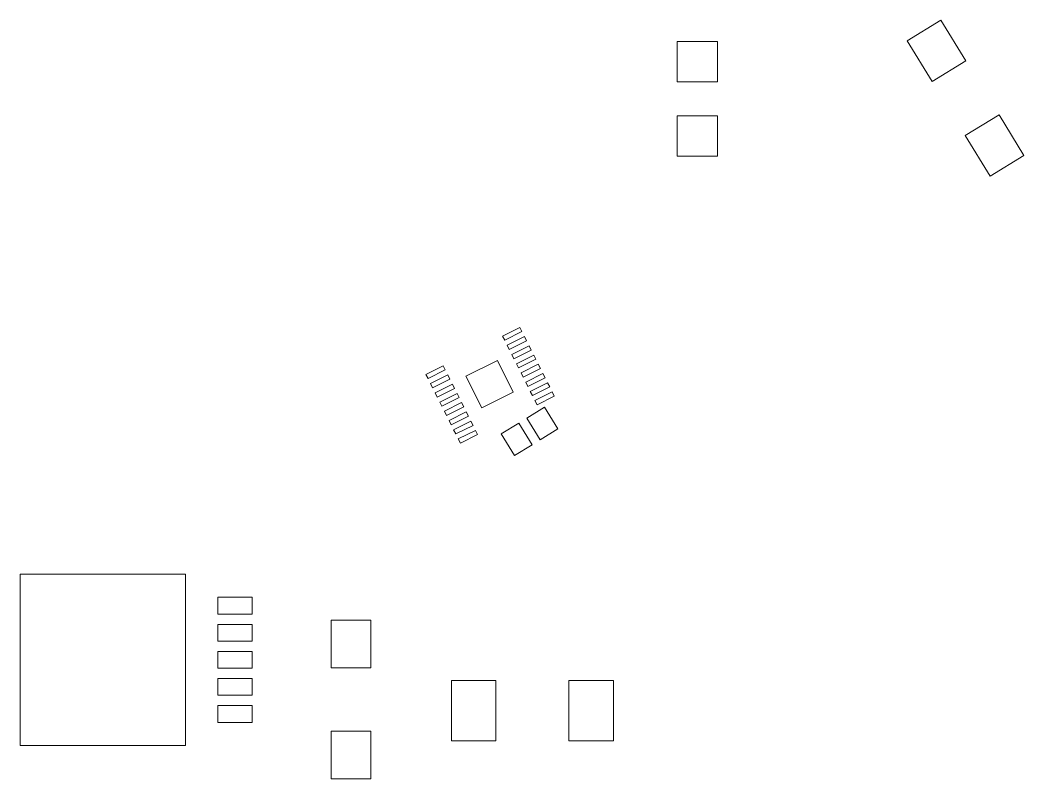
# Model space of a CAD drawing. Header units: inches. Extents: x 73.4 to 136.6, y 124.4 to 172.2.
import ezdxf

# ---------------------------------------------------------------- set-up
doc = ezdxf.new("R2010")
doc.units = ezdxf.units.IN
doc.header["$MEASUREMENT"] = 0
doc.layers.add('Calque 1', color=7, linetype='Continuous')

# ---------------------------------------------------------------- blocks, each defined once
blk = doc.blocks.new('block 2')
at = {"layer": 'Calque 1', "lineweight": 0}
for points in [[(132.955, 169.598), (131.387, 172.156), (129.256, 170.849), (130.823, 168.292), (132.955, 169.598)], [(117.31, 168.274), (117.31, 170.814), (114.77, 170.814), (114.77, 168.274), (117.31, 168.274)], [(114.77, 166.115), (114.77, 163.575), (117.31, 163.575), (117.31, 166.115), (114.77, 166.115)], [(136.613, 163.629), (135.045, 166.187), (132.913, 164.881), (134.481, 162.323), (136.613, 163.629)], [(103.905, 151.993), (104.992, 152.538), (104.858, 152.804), (103.772, 152.259), (103.905, 151.993)], [(104.196, 151.412), (105.282, 151.956), (105.149, 152.222), (104.063, 151.678), (104.196, 151.412)], [(104.487, 150.831), (105.574, 151.375), (105.441, 151.641), (104.353, 151.097), (104.487, 150.831)], [(103.454, 150.715), (101.467, 149.72), (102.462, 147.733), (104.449, 148.728), (103.454, 150.715)], [(104.778, 150.25), (105.865, 150.794), (105.731, 151.06), (104.645, 150.516), (104.778, 150.25)], [(99.076, 149.576), (100.163, 150.12), (100.03, 150.386), (98.943, 149.841), (99.076, 149.576)], [(99.076, 149.576), (100.163, 150.12), (100.03, 150.386), (98.943, 149.841), (99.076, 149.576)], [(105.069, 149.669), (106.156, 150.213), (106.022, 150.479), (104.936, 149.935), (105.069, 149.669)], [(105.36, 149.087), (106.447, 149.632), (106.314, 149.898), (105.227, 149.354), (105.36, 149.087)], [(99.367, 148.994), (100.454, 149.539), (100.321, 149.805), (99.234, 149.26), (99.367, 148.994)], [(99.367, 148.994), (100.454, 149.539), (100.321, 149.805), (99.234, 149.26), (99.367, 148.994)], [(105.651, 148.506), (106.738, 149.051), (106.605, 149.316), (105.518, 148.772), (105.651, 148.506)], [(99.658, 148.413), (100.745, 148.957), (100.612, 149.223), (99.525, 148.679), (99.658, 148.413)], [(99.658, 148.413), (100.745, 148.957), (100.612, 149.223), (99.525, 148.679), (99.658, 148.413)], [(99.949, 147.832), (101.036, 148.376), (100.903, 148.642), (99.816, 148.098), (99.949, 147.832)], [(99.949, 147.832), (101.036, 148.376), (100.903, 148.642), (99.816, 148.098), (99.949, 147.832)], [(105.942, 147.925), (107.029, 148.469), (106.896, 148.735), (105.809, 148.191), (105.942, 147.925)], [(100.241, 147.251), (101.327, 147.795), (101.194, 148.061), (100.107, 147.517), (100.241, 147.251)], [(100.241, 147.251), (101.327, 147.795), (101.194, 148.061), (100.107, 147.517), (100.241, 147.251)], [(100.531, 146.67), (101.618, 147.214), (101.485, 147.48), (100.398, 146.935), (100.531, 146.67)], [(100.531, 146.67), (101.618, 147.214), (101.485, 147.48), (100.398, 146.935), (100.531, 146.67)], [(106.415, 147.769), (105.306, 147.089), (106.142, 145.725), (107.251, 146.405), (106.415, 147.769)], [(100.822, 146.089), (101.909, 146.633), (101.776, 146.899), (100.689, 146.354), (100.822, 146.089)], [(100.822, 146.089), (101.909, 146.633), (101.776, 146.899), (100.689, 146.354), (100.822, 146.089)], [(104.794, 146.776), (103.686, 146.097), (104.522, 144.733), (105.63, 145.412), (104.794, 146.776)], [(101.114, 145.507), (102.2, 146.051), (102.067, 146.317), (100.98, 145.773), (101.114, 145.507)], [(101.114, 145.507), (102.2, 146.051), (102.067, 146.317), (100.98, 145.773), (101.114, 145.507)], [(73.378, 137.265), (73.378, 126.465), (83.788, 126.465), (83.788, 137.265), (73.378, 137.265)], [(85.835, 135.802), (85.835, 134.735), (87.994, 134.735), (87.994, 135.802), (85.835, 135.802)], [(85.835, 134.1), (85.835, 133.033), (87.994, 133.033), (87.994, 134.1), (85.835, 134.1)], [(95.479, 131.364), (95.479, 134.364), (92.979, 134.364), (92.979, 131.364), (95.479, 131.364)], [(85.835, 132.398), (85.835, 131.332), (87.994, 131.332), (87.994, 132.398), (85.835, 132.398)], [(85.835, 130.697), (85.835, 129.63), (87.994, 129.63), (87.994, 130.697), (85.835, 130.697)], [(103.349, 130.556), (100.549, 130.556), (100.549, 126.756), (103.349, 126.756), (103.349, 130.556)], [(110.749, 130.556), (107.949, 130.556), (107.949, 126.756), (110.749, 126.756), (110.749, 130.556)], [(85.835, 128.995), (85.835, 127.928), (87.994, 127.928), (87.994, 128.995), (85.835, 128.995)], [(95.479, 124.365), (95.479, 127.364), (92.979, 127.364), (92.979, 124.365), (95.479, 124.365)]]:
    blk.add_lwpolyline(points, dxfattribs=at)

msp = doc.modelspace()

# ---------------------------------------------------------------- block references
at = {"layer": 'Calque 1'}
msp.add_blockref('block 2', (0, 0), dxfattribs=at)

doc.saveas('drawing.dxf')
